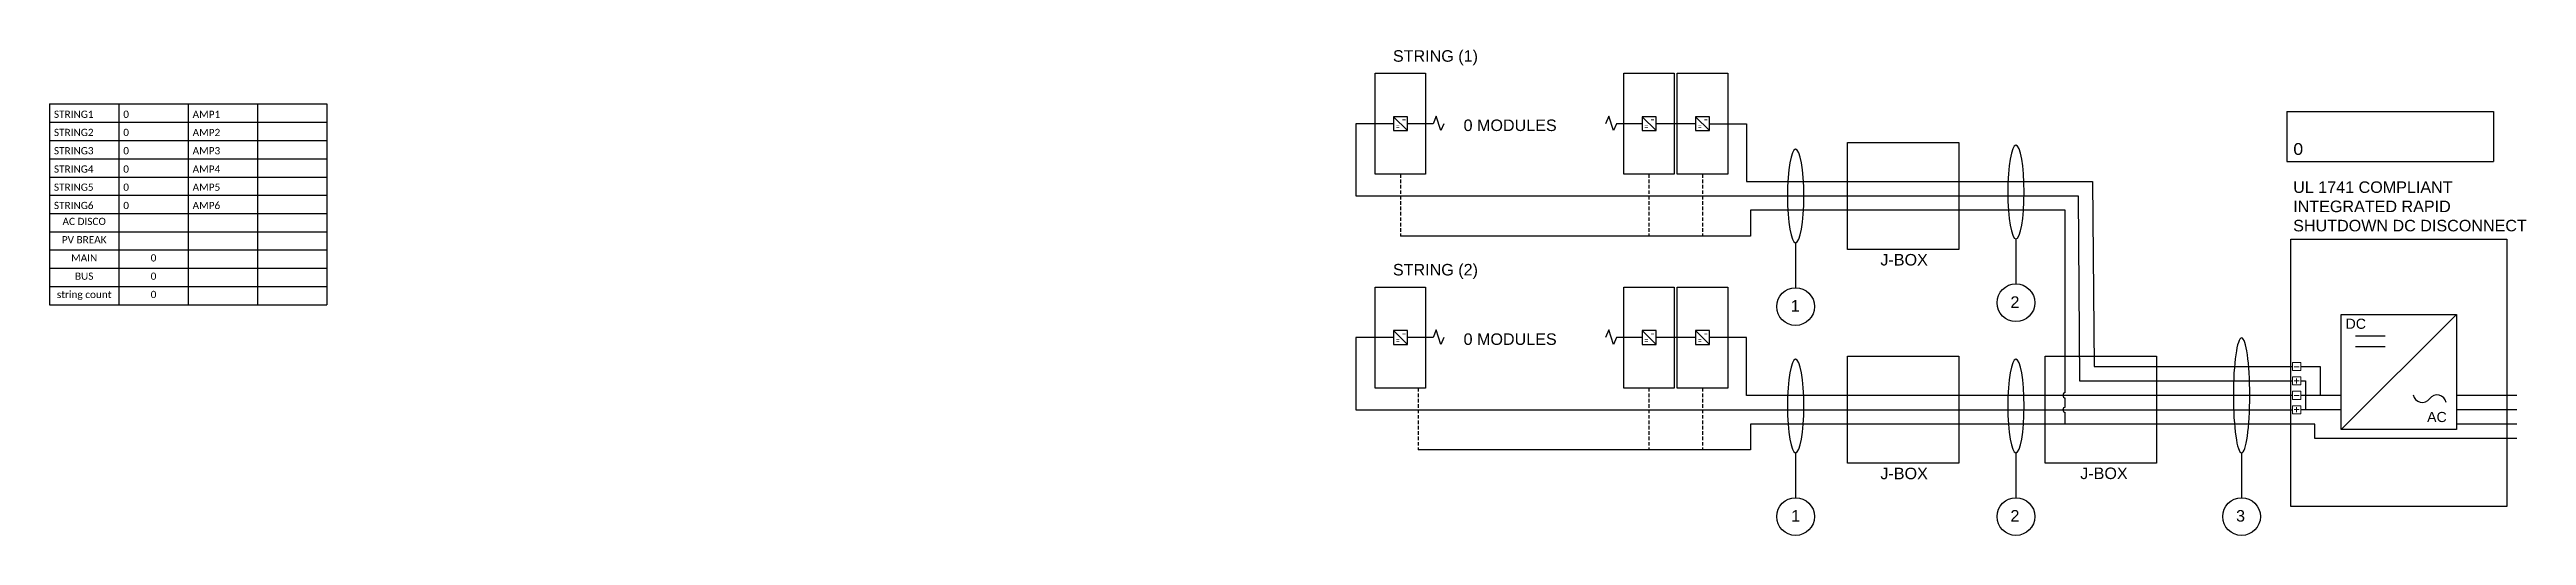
# Model space of a CAD drawing. Header units: inches. Extents: x -171 to 1, y -10 to 24.
import ezdxf

# ---------------------------------------------------------------- set-up
doc = ezdxf.new("R2010")
doc.units = ezdxf.units.IN
doc.header["$MEASUREMENT"] = 0
doc.linetypes.add('DASHED2', pattern=[0.375, 0.25, -0.125])
for name, color, linetype in [('Ground', 3, 'Continuous'), ('Lines', 7, 'Continuous'), ('Modules', 7, 'Continuous'), ('Negative', 7, 'Continuous'), ('Object', 7, 'Continuous'), ('Positive', 1, 'Continuous')]:
    doc.layers.add(name, color=color, linetype=linetype)
doc.layers.add('wirecallout', color=4, linetype='Continuous', lineweight=25)
doc.styles.get("Standard").update_dxf_attribs({"font": 'arial.ttf'})

# ---------------------------------------------------------------- blocks, each defined once
blk = doc.blocks.new('*T24')
at = {"color": 0, "linetype": 'ByBlock', "lineweight": -2, "transparency": 16777216}
for p, q in [((0, 0), (19.24, 0)), ((0, 0), (0, -13.93)), ((4.81, 0), (4.81, -13.93)), ((9.62, 0), (9.62, -13.93)), ((14.43, 0), (14.43, -13.93)), ((19.24, 0), (19.24, -13.93)), ((0, -1.27), (19.24, -1.27)), ((0, -2.53), (19.24, -2.53)), ((0, -3.8), (19.24, -3.8)), ((0, -5.07), (19.24, -5.07)), ((0, -6.33), (19.24, -6.33)), ((0, -7.6), (19.24, -7.6)), ((0, -8.87), (19.24, -8.87)), ((0, -10.13), (19.24, -10.13)), ((0, -11.4), (19.24, -11.4)), ((0, -12.67), (19.24, -12.67)), ((0, -13.93), (19.24, -13.93))]:
    blk.add_line(p, q, dxfattribs=at)
at = {"color": 0, "transparency": 16777216, "char_height": 0.5, "width": 4.2095}
for s, insert, attachment_point in [('{\\fCalibri|b0|i0|c0;STRING1', (0.3, -0.97), 7), ('{\\fCalibri|b0|i0|c0;0', (5.11, -0.97), 7), ('{\\fCalibri|b0|i0|c0;AMP1', (9.92, -0.97), 7), ('{\\fCalibri|b0|i0|c0; ', (14.73, -0.97), 7), ('{\\fCalibri|b0|i0|c0;STRING2', (0.3, -2.23), 7), ('{\\fCalibri|b0|i0|c0;STRING3', (0.3, -3.5), 7), ('{\\fCalibri|b0|i0|c0;0', (5.11, -2.23), 7), ('{\\fCalibri|b0|i0|c0;0', (5.11, -3.5), 7), ('{\\fCalibri|b0|i0|c0;AMP2', (9.92, -2.23), 7), ('{\\fCalibri|b0|i0|c0;AMP3', (9.92, -3.5), 7), ('{\\fCalibri|b0|i0|c0; ', (14.73, -2.23), 7), ('{\\fCalibri|b0|i0|c0;STRING4', (0.3, -4.77), 7), ('{\\fCalibri|b0|i0|c0;0', (5.11, -4.77), 7), ('{\\fCalibri|b0|i0|c0;AMP4', (9.92, -4.77), 7), ('{\\fCalibri|b0|i0|c0; ', (14.73, -3.5), 7), ('{\\fCalibri|b0|i0|c0; ', (14.73, -4.77), 7), ('{\\fCalibri|b0|i0|c0;STRING5', (0.3, -6.03), 7), ('{\\fCalibri|b0|i0|c0;STRING6', (0.3, -7.3), 7), ('{\\fCalibri|b0|i0|c0;0', (5.11, -6.03), 7), ('{\\fCalibri|b0|i0|c0;0', (5.11, -7.3), 7), ('{\\fCalibri|b0|i0|c0;AMP5', (9.92, -6.03), 7), ('{\\fCalibri|b0|i0|c0;AMP6', (9.92, -7.3), 7), ('{\\fCalibri|b0|i0|c0; ', (14.73, -6.03), 7), ('{\\fCalibri|b0|i0|c0;AC DISCO', (2.4, -7.9), 2), ('{\\fCalibri|b0|i0|c0;', (7.21, -7.9), 2), ('{\\fCalibri|b0|i0|c0;', (12.02, -7.9), 2), ('{\\fCalibri|b0|i0|c0; ', (14.73, -7.3), 7), ('{\\fCalibri|b0|i0|c0;', (16.83, -7.9), 2), ('{\\fCalibri|b0|i0|c0;PV BREAK', (2.4, -9.17), 2), ('{\\fCalibri|b0|i0|c0;', (7.21, -9.17), 2), ('{\\fCalibri|b0|i0|c0;', (12.02, -9.17), 2), ('{\\fCalibri|b0|i0|c0;', (16.83, -9.17), 2), ('{\\fCalibri|b0|i0|c0;MAIN', (2.4, -10.43), 2), ('{\\fCalibri|b0|i0|c0;BUS', (2.4, -11.7), 2), ('{\\fCalibri|b0|i0|c0;0', (7.21, -10.43), 2), ('{\\fCalibri|b0|i0|c0;0', (7.21, -11.7), 2), ('{\\fCalibri|b0|i0|c0;', (12.02, -10.43), 2), ('{\\fCalibri|b0|i0|c0;', (12.02, -11.7), 2), ('{\\fCalibri|b0|i0|c0;', (16.83, -10.43), 2), ('{\\fCalibri|b0|i0|c0;', (16.83, -11.7), 2), ('{\\fCalibri|b0|i0|c0;string count', (2.4, -12.97), 2), ('{\\fCalibri|b0|i0|c0;0', (7.21, -12.97), 2), ('{\\fCalibri|b0|i0|c0;', (12.02, -12.97), 2), ('{\\fCalibri|b0|i0|c0;', (16.83, -12.97), 2)]:
    blk.add_mtext(s, dxfattribs=dict(at, insert=insert, attachment_point=attachment_point))
blk = doc.blocks.new('*T25')
at = {"color": 0, "linetype": 'ByBlock', "lineweight": -2, "transparency": 16777216}
for p, q in [((0, 0), (14.32, 0)), ((0, 0), (0, -3.48)), ((14.32, 0), (14.32, -3.48)), ((0, -3.48), (14.32, -3.48))]:
    blk.add_line(p, q, dxfattribs=at)
at = {"color": 7, "transparency": 16777216, "insert": (0.45, -3.03), "char_height": 0.8333, "width": 13.4221, "attachment_point": 7}
blk.add_mtext('{\\fCalibri|b0|i0|c0;0', dxfattribs=at)

msp = doc.modelspace()

# ---------------------------------------------------------------- linework, layer by layer
for p, q in [((-50.02, 10.59), (-50.02, 7.48)), ((-34.74, 10.85), (-34.74, 7.74)), ((-4.19, 5.62), (-12.19, -2.38)), ((-9.12, 4.11), (-11.18, 4.11)), ((-9.12, 3.37), (-11.18, 3.37)), ((-12.19, 0), (-14.99, 0)), ((0, 0), (-4.19, 0)), ((0, -1), (-4.19, -1)), ((0, -2), (-4.19, -2)), ((-50.02, -3.99), (-50.02, -7.1)), ((-34.74, -3.99), (-34.74, -7.1)), ((-19.09, -3.99), (-19.09, -7.1))]:
    msp.add_line(p, q)
for points in [[(-75.16, 18.85), (-75.16, 18.85), (-76.93, 18.85)], [(-60.67, 18.85), (-60.67, 18.85), (-62.45, 18.85)], [(-56.96, 18.85), (-59.7, 18.85)], [(-55.99, 18.85), (-53.43, 18.85), (-53.43, 14.84), (-29.44, 14.84), (-29.32, 2), (-15.55, 2)], [(-75.16, 4.01), (-75.16, 4.01), (-76.93, 4.01)], [(-60.67, 4.01), (-60.67, 4.01), (-62.45, 4.01)], [(-56.96, 4.01), (-59.7, 4.01)], [(-15.55, 0), (-53.43, 0), (-53.43, 4.01), (-55.99, 4.01)], [(-14.99, 2), (-13.63, 2), (-13.63, 0)]]:
    msp.add_lwpolyline(points)
for points in [[(-38.7, 10.13), (-46.43, 10.13), (-46.43, 17.55), (-38.7, 17.55)], [(-0.7, -7.71), (-15.68, -7.71), (-15.68, 10.84), (-0.7, 10.84)], [(-4.19, -2.38), (-12.19, -2.38), (-12.19, 5.62), (-4.19, 5.62)], [(-38.7, -4.71), (-46.43, -4.71), (-46.43, 2.71), (-38.7, 2.71)], [(-24.99, -4.71), (-32.72, -4.71), (-32.72, 2.71), (-24.99, 2.71)]]:
    msp.add_lwpolyline(points, close=True)
for centre in [(-50.02, 6.16), (-34.74, 6.43), (-50.02, -8.41), (-34.74, -8.41), (-19.09, -8.41)]:
    msp.add_circle(centre, 1.31)
for centre, start, end in [((-6.56, 0.14), 190.2778, 324.5251), ((-5.53, -0.6), 10.2778, 144.5251)]:
    msp.add_arc(centre, 0.634, start, end)
at = {"layer": 'Ground', "linetype": 'DASHED2'}
for p, q in [((-77.43, 15.35), (-77.43, 11.05)), ((-60.19, 15.35), (-60.19, 11.05)), ((-56.48, 15.35), (-56.48, 11.05)), ((-76.2, 0.51), (-76.2, -3.79)), ((-60.19, 0.51), (-60.19, -3.79)), ((-56.48, 0.51), (-56.48, -3.79))]:
    msp.add_line(p, q, dxfattribs=at)
at = {"layer": 'Ground'}
msp.add_line((0, -3), (-14.01, -3), dxfattribs=at)
for points in [[(-53.14, 12.84), (-53.14, 11.05), (-77.43, 11.05)], [(-51.92, 12.84), (-53.14, 12.84)], [(-31.32, 0.19), (-31.32, 12.84), (-51.92, 12.84)], [(-31.32, 0), (-31.32, 0)], [(-31.32, -0.81), (-31.32, -0.19)], [(-31.32, -1), (-31.32, -1)], [(-31.32, -2), (-31.32, -1.19)], [(-14.01, -3), (-14.01, -2), (-53.14, -2), (-53.14, -3.79), (-76.2, -3.79)]]:
    msp.add_lwpolyline(points, dxfattribs=at)
for centre in [(-31.29, 0), (-31.29, -1)]:
    msp.add_arc(centre, 0.191, 98.3924, 261.6076, dxfattribs=at)
at = {"layer": 'Lines', "lineweight": -3}
for p, q in [((-74.94, 19.38), (-75.16, 18.85)), ((-74.62, 18.37), (-74.94, 19.38)), ((-62.98, 19.38), (-63.2, 18.85)), ((-62.66, 18.37), (-62.98, 19.38)), ((-74.41, 18.85), (-74.62, 18.37)), ((-62.45, 18.85), (-62.66, 18.37)), ((-74.94, 4.55), (-75.16, 4.01)), ((-74.62, 3.53), (-74.94, 4.55)), ((-74.41, 4.01), (-74.62, 3.53)), ((-62.98, 4.55), (-63.2, 4.01)), ((-62.66, 3.53), (-62.98, 4.55)), ((-62.45, 4.01), (-62.66, 3.53))]:
    msp.add_line(p, q, dxfattribs=at)
at = {"layer": 'Modules'}
for points in [[(-79.18, 15.35), (-79.18, 22.35), (-75.68, 22.35), (-75.68, 15.35)], [(-61.94, 15.35), (-61.94, 22.35), (-58.44, 22.35), (-58.44, 15.35)], [(-58.23, 15.35), (-58.23, 22.35), (-54.73, 22.35), (-54.73, 15.35)], [(-79.18, 0.51), (-79.18, 7.51), (-75.68, 7.51), (-75.68, 0.51)], [(-61.94, 0.51), (-61.94, 7.51), (-58.44, 7.51), (-58.44, 0.51)], [(-58.23, 0.51), (-58.23, 7.51), (-54.73, 7.51), (-54.73, 0.51)]]:
    msp.add_lwpolyline(points, close=True, dxfattribs=at)
at = {"layer": 'Negative', "lineweight": 13}
for p, q in [((-14.99, 2.28), (-15.55, 2.28)), ((-15.55, 2.28), (-15.55, 1.72)), ((-15.55, 1.72), (-14.99, 1.72)), ((-15.44, 1.99), (-15.09, 1.99)), ((-14.99, 1.72), (-14.99, 2.28)), ((-14.99, 0.28), (-15.55, 0.28)), ((-15.55, 0.28), (-15.55, -0.28)), ((-14.99, -0.28), (-14.99, 0.28)), ((-15.55, -0.28), (-14.99, -0.28)), ((-15.44, -0.01), (-15.09, -0.01))]:
    msp.add_line(p, q, dxfattribs=at)
at = {"layer": 'Object', "lineweight": 25}
for p, q in [((-77.9, 19.33), (-76.93, 18.37)), ((-76.93, 19.33), (-77.9, 19.33)), ((-77.9, 19.33), (-77.9, 18.37)), ((-76.93, 18.37), (-76.93, 19.33)), ((-60.67, 19.33), (-59.7, 18.37)), ((-59.7, 19.33), (-60.67, 19.33)), ((-60.67, 19.33), (-60.67, 18.37)), ((-59.7, 18.37), (-59.7, 19.33)), ((-56.96, 19.33), (-55.99, 18.37)), ((-55.99, 19.33), (-56.96, 19.33)), ((-56.96, 19.33), (-56.96, 18.37)), ((-55.99, 18.37), (-55.99, 19.33)), ((-77.9, 18.37), (-76.93, 18.37)), ((-60.67, 18.37), (-59.7, 18.37)), ((-56.96, 18.37), (-55.99, 18.37)), ((-77.9, 4.5), (-76.93, 3.53)), ((-76.93, 4.5), (-77.9, 4.5)), ((-77.9, 4.5), (-77.9, 3.53)), ((-77.9, 3.53), (-76.93, 3.53)), ((-76.93, 3.53), (-76.93, 4.5)), ((-60.67, 4.5), (-59.7, 3.53)), ((-59.7, 4.5), (-60.67, 4.5)), ((-60.67, 4.5), (-60.67, 3.53)), ((-60.67, 3.53), (-59.7, 3.53)), ((-59.7, 3.53), (-59.7, 4.5)), ((-56.96, 4.5), (-55.99, 3.53)), ((-55.99, 4.5), (-56.96, 4.5)), ((-56.96, 4.5), (-56.96, 3.53)), ((-56.96, 3.53), (-55.99, 3.53)), ((-55.99, 3.53), (-55.99, 4.5))]:
    msp.add_line(p, q, dxfattribs=at)
at = {"layer": 'Positive', "color": 1, "lineweight": 13}
for p, q in [((-14.99, 1.28), (-15.55, 1.28)), ((-15.55, 1.28), (-15.55, 0.72)), ((-15.55, 0.72), (-14.99, 0.72)), ((-15.44, 1.01), (-15.09, 1.01)), ((-15.28, 1.17), (-15.28, 0.83)), ((-14.99, 0.72), (-14.99, 1.28)), ((-14.99, -0.72), (-15.55, -0.72)), ((-15.55, -0.72), (-15.55, -1.28)), ((-15.55, -1.28), (-14.99, -1.28)), ((-15.44, -0.99), (-15.09, -0.99)), ((-15.28, -0.83), (-15.28, -1.17)), ((-14.99, -1.28), (-14.99, -0.72))]:
    msp.add_line(p, q, dxfattribs=at)
at = {"layer": 'Positive'}
for p, q in [((-14.66, 1), (-14.66, -1)), ((-12.19, -1), (-14.99, -1))]:
    msp.add_line(p, q, dxfattribs=at)
for points in [[(-77.9, 18.85), (-80.53, 18.85), (-80.53, 13.84), (-51.92, 13.84)], [(-51.92, 13.84), (-30.42, 13.84)], [(-30.42, 13.84), (-30.32, 1), (-15.55, 1)], [(-77.9, 4.01), (-80.53, 4.01), (-80.53, -1), (-15.55, -1)], [(-14.99, 1), (-14.66, 1)]]:
    msp.add_lwpolyline(points, dxfattribs=at)
at = {"layer": 'wirecallout', "color": 7, "extrusion": (0, 0, -1)}
for centre, major_axis, ratio in [((-34.74, 14.1), (0, 3.25), 0.17542), ((-50.02, 13.84), (0, 3.25), 0.17542), ((-19.09, 0), (0, 3.99), 0.14309), ((-50.02, -0.74), (0, 3.25), 0.17542), ((-34.74, -0.74), (0, 3.25), 0.17542)]:
    msp.add_ellipse(centre, major_axis=major_axis, ratio=ratio, dxfattribs=at)

# ---------------------------------------------------------------- block references
for name, p in [('*T24', (-171.12, 20.22)), ('*T25', (-15.94, 19.7))]:
    msp.add_blockref(name, p)

# ---------------------------------------------------------------- texts
for s, p in [('STRING (1)', (-77.95, 23.15)), ('0 MODULES', (-73.05, 18.34)), ('STRING (2)', (-77.95, 8.32)), ('0 MODULES', (-73.05, 3.5))]:
    msp.add_text(s, height=0.8).set_placement(p)
for s, width, insert, char_height, attachment_point in [('\\pxql;  \\PUL 1741 COMPLIANT\\PINTEGRATED RAPID SHUTDOWN DC DISCONNECT', 16.6979, (-15.51, 16.18), 0.8, 1), ('J-BOX', 15.6401, (-40.85, 9.81), 0.8, 3), ('2', 15.6401, (-34.5, 6.87), 0.8, 3), ('1', 15.6401, (-50.05, 6.21), 0.8, 5), ('DC', 15.6401, (-10.46, 5.32), 0.703, 3), ('AC', 15.6401, (-4.86, -1.15), 0.703, 3), ('J-BOX', 15.6401, (-40.85, -5.02), 0.8, 3), ('J-BOX', 15.6401, (-26.99, -5.01), 0.8, 3), ('1', 15.6401, (-50.02, -8.36), 0.8, 5), ('2', 15.6401, (-34.5, -7.96), 0.8, 3), ('3', 15.6401, (-18.85, -7.96), 0.8, 3)]:
    msp.add_mtext_dynamic_manual_height_columns(s, width=width, gutter_width=1, heights=[0], dxfattribs=dict(insert=insert, char_height=char_height, attachment_point=attachment_point))
at = {"layer": 'Object', "lineweight": 25}
for p in [(-77.31, 18.95), (-60.08, 18.95), (-56.37, 18.95), (-77.73, 18.5), (-60.5, 18.5), (-56.79, 18.5), (-77.73, 3.66), (-77.31, 4.11), (-60.5, 3.66), (-60.08, 4.11), (-56.79, 3.66), (-56.37, 4.11)]:
    msp.add_text('=', height=0.313, dxfattribs=at).set_placement(p)

doc.saveas('drawing.dxf')
